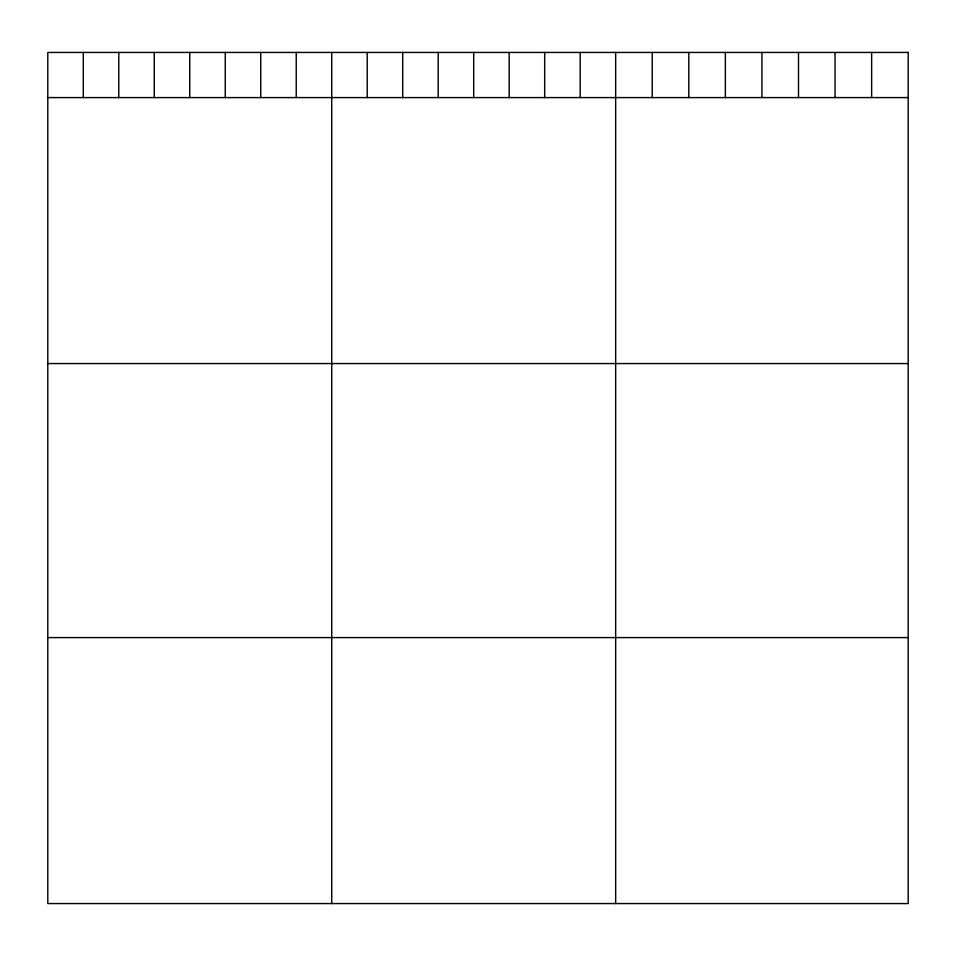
<?xml version="1.0" encoding="UTF-8"?>
<svg xmlns="http://www.w3.org/2000/svg" width="956" height="956" viewBox="0 0 956 956"><rect width="100%" height="100%" fill="white"/><g stroke="black" fill="none" stroke-linecap="round" stroke-linejoin="round"><path stroke-width="1.43" d="M47.8 97.584L908.2 97.584M47.8 363.555L908.2 363.555M47.8 637.592L908.2 637.592M871.633 52.437L871.633 97.584M835.066 52.437L835.066 97.584M798.499 52.437L798.499 97.584M761.932 52.437L761.932 97.584M725.365 52.437L725.365 97.584M688.798 52.437L688.798 97.584M652.231 52.437L652.231 97.584M615.664 52.437L615.664 903.563M580.173 52.437L580.173 97.584M544.681 52.437L544.681 97.584M509.19 52.437L509.19 97.584M473.698 52.437L473.698 97.584M438.207 52.437L438.207 97.584M402.715 52.437L402.715 97.584M367.224 52.437L367.224 97.584M331.732 52.437L331.732 903.563M296.24 52.437L296.24 97.584M260.749 52.437L260.749 97.584M225.258 52.437L225.258 97.584M189.766 52.437L189.766 97.584M154.274 52.437L154.274 97.584M118.783 52.437L118.783 97.584M83.292 52.437L83.292 97.584M908.2 52.437L47.8 52.437L47.8 903.563L908.2 903.563L908.2 52.437"/></g></svg>
